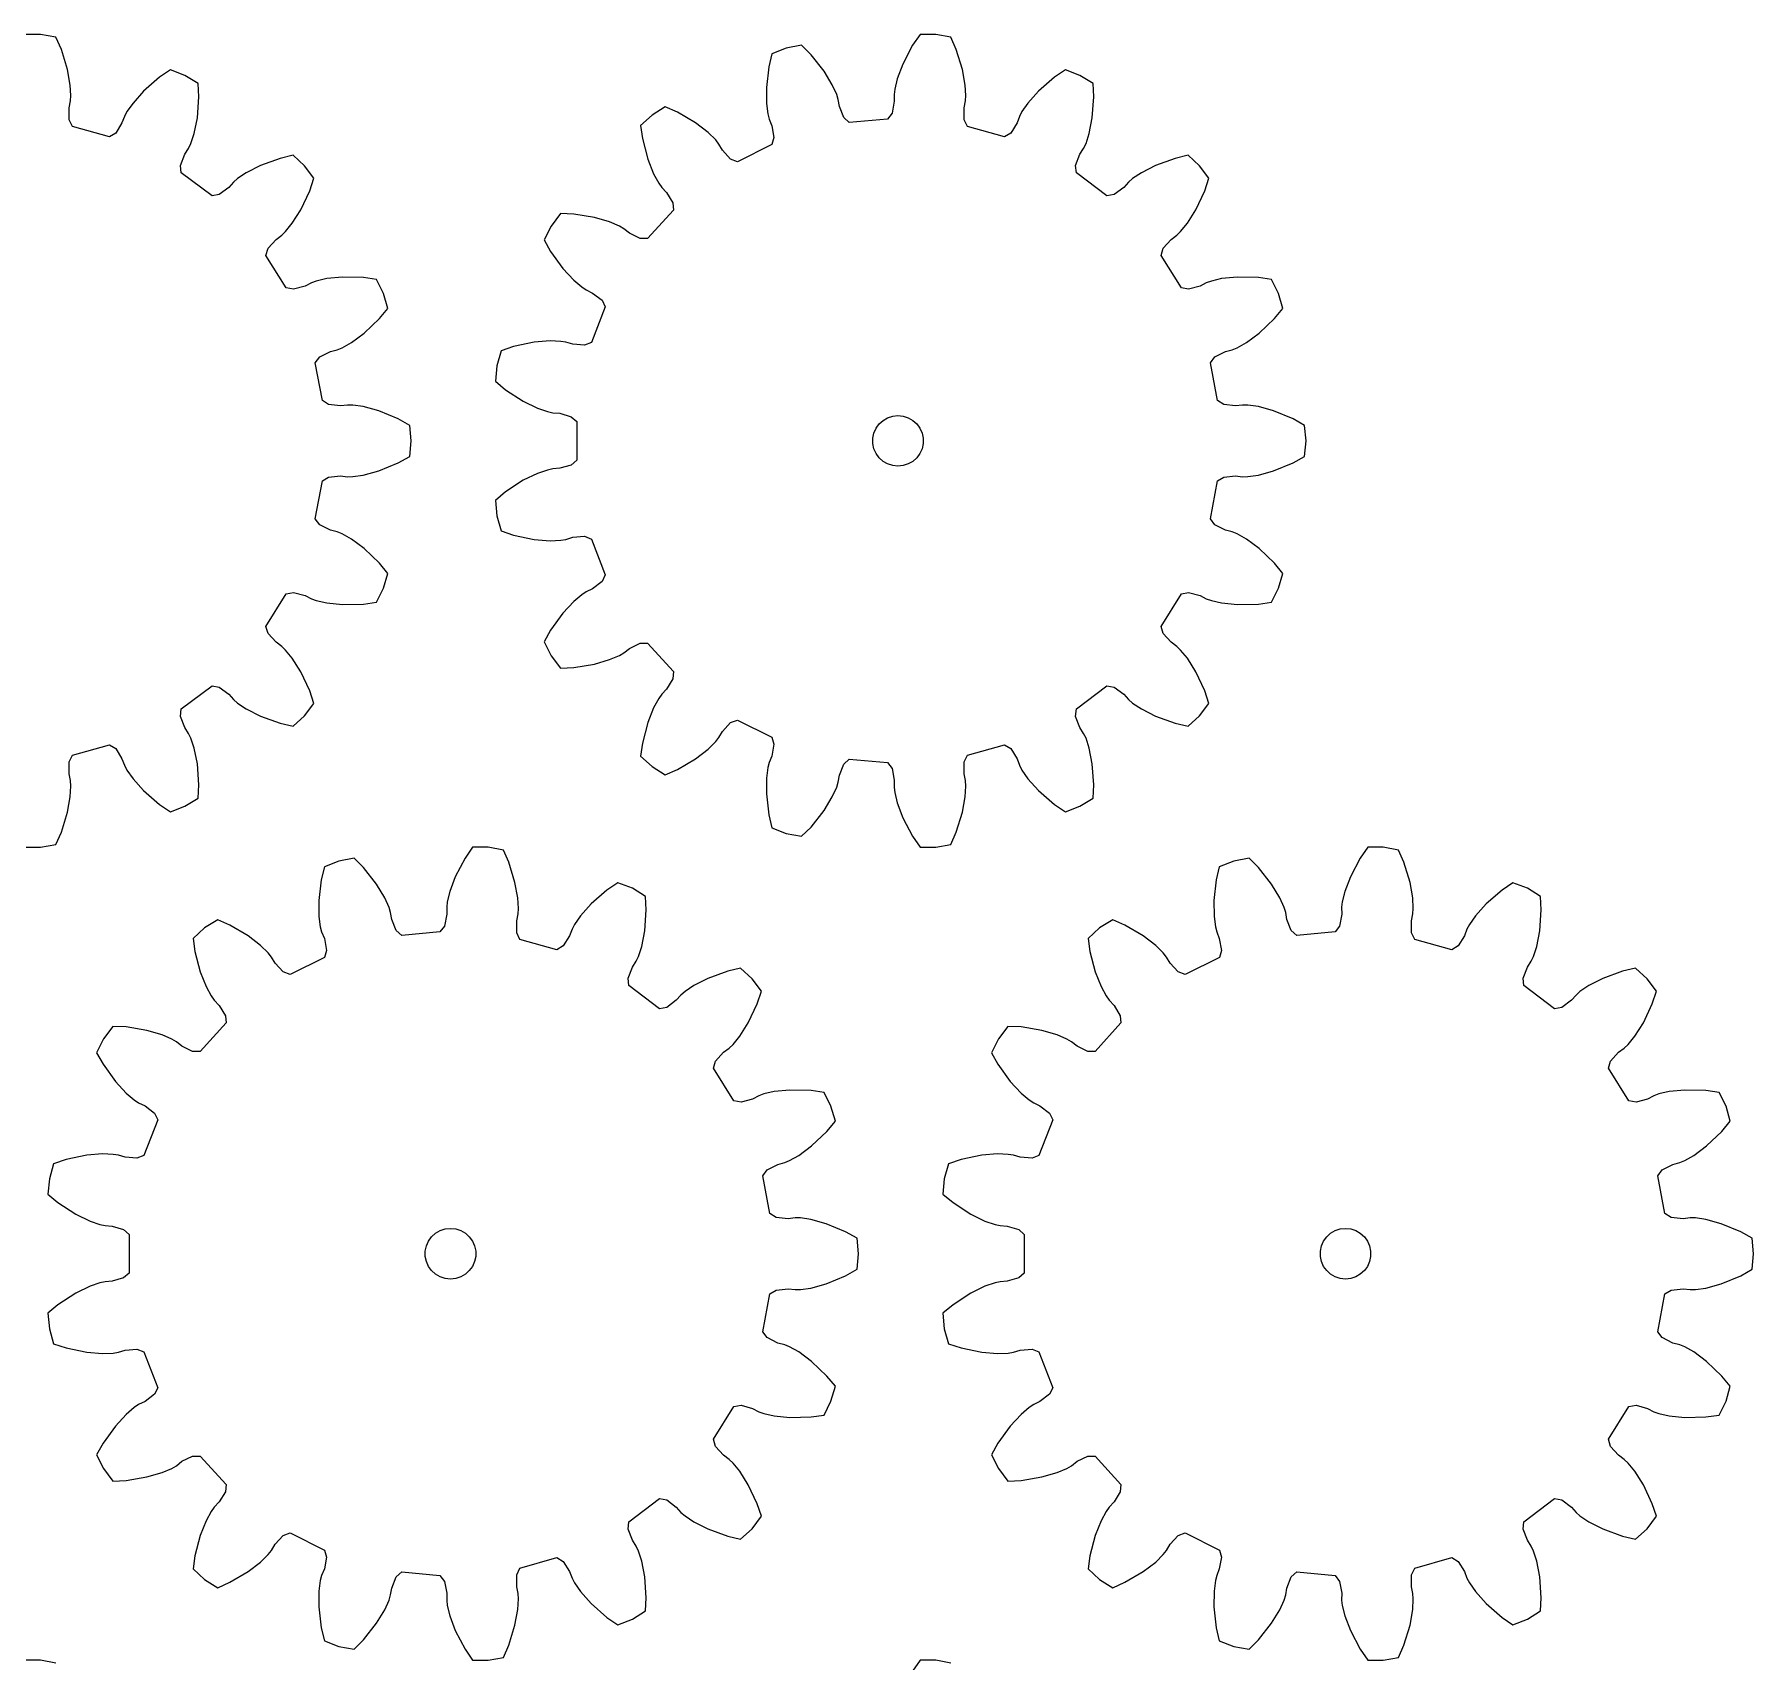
# Model space of a CAD drawing. Extents: x 0 to 207, y 0 to 193.
# Drawn here: x 105.3 to 207.2, y 96.3 to 192.7 of the extents above; entities that cross this region are included whole.
import ezdxf

# ---------------------------------------------------------------- set-up
doc = ezdxf.new("R2010")
doc.units = 0

msp = doc.modelspace()

# ---------------------------------------------------------------- linework, layer by layer
for p, q in [((105.68, 192.71), (104.76, 192.71)), ((106.58, 192.54), (105.68, 192.71)), ((157.82, 192.71), (157.37, 192.06)), ((158.74, 192.71), (157.82, 192.71)), ((159.64, 192.54), (158.74, 192.71)), ((106.91, 191.82), (106.58, 192.54)), ((107.27, 190.63), (106.91, 191.82)), ((149.88, 191.89), (149.03, 191.55)), ((150.79, 192.06), (149.88, 191.89)), ((151.35, 191.5), (150.79, 192.06)), ((157.37, 192.06), (156.79, 190.95)), ((159.96, 191.82), (159.64, 192.54)), ((160.33, 190.63), (159.96, 191.82)), ((107.44, 189.7), (107.27, 190.63)), ((113.37, 190.61), (112.72, 190.17)), ((114.23, 190.27), (113.37, 190.61)), ((148.84, 190.79), (148.7, 189.55)), ((149.03, 191.55), (148.84, 190.79)), ((152.12, 190.52), (151.35, 191.5)), ((156.79, 190.95), (156.46, 190.08)), ((160.49, 189.7), (160.33, 190.63)), ((166.43, 190.61), (165.78, 190.17)), ((167.29, 190.27), (166.43, 190.61)), ((107.47, 189.08), (107.44, 189.7)), ((112.72, 190.17), (111.78, 189.34)), ((115.01, 189.79), (114.23, 190.27)), ((115.05, 189.01), (115.01, 189.79)), ((152.61, 189.72), (152.12, 190.52)), ((152.87, 189.15), (152.61, 189.72)), ((156.46, 190.08), (156.31, 189.47)), ((160.53, 189.08), (160.49, 189.7)), ((165.78, 190.17), (164.84, 189.34)), ((168.07, 189.79), (167.29, 190.27)), ((168.11, 189.01), (168.07, 189.79)), ((107.37, 188.35), (107.45, 188.76)), ((107.45, 188.76), (107.47, 189.08)), ((111.16, 188.64), (110.8, 188.13)), ((111.78, 189.34), (111.16, 188.64)), ((114.97, 187.76), (115.05, 189.01)), ((148.7, 189.55), (148.71, 188.61)), ((148.71, 188.61), (148.79, 187.99)), ((152.96, 188.84), (152.87, 189.15)), ((153.03, 188.43), (152.96, 188.84)), ((156.28, 188.74), (156.15, 188.04)), ((156.31, 189.47), (156.27, 189.15)), ((156.27, 189.15), (156.28, 188.74)), ((160.42, 188.35), (160.5, 188.76)), ((160.5, 188.76), (160.53, 189.08)), ((164.21, 188.64), (163.85, 188.13)), ((164.84, 189.34), (164.21, 188.64)), ((168.02, 187.76), (168.11, 189.01)), ((107.37, 187.64), (107.37, 188.35)), ((107.57, 187.25), (107.37, 187.64)), ((110.65, 187.85), (110.5, 187.46)), ((110.8, 188.13), (110.65, 187.85)), ((114.78, 186.84), (114.97, 187.76)), ((141.93, 187.92), (141.25, 187.3)), ((142.71, 188.41), (141.93, 187.92)), ((143.43, 188.09), (142.71, 188.41)), ((144.5, 187.46), (143.43, 188.09)), ((148.79, 187.99), (148.87, 187.68)), ((148.87, 187.68), (149.03, 187.29)), ((153.29, 187.78), (153.03, 188.43)), ((153.61, 187.48), (153.29, 187.78)), ((155.88, 187.69), (153.61, 187.48)), ((156.15, 188.04), (155.88, 187.69)), ((160.43, 187.64), (160.42, 188.35)), ((160.62, 187.25), (160.43, 187.64)), ((163.71, 187.85), (163.56, 187.46)), ((163.85, 188.13), (163.71, 187.85)), ((167.84, 186.84), (168.02, 187.76)), ((109.76, 186.63), (107.57, 187.25)), ((110.13, 186.86), (109.76, 186.63)), ((110.5, 187.46), (110.13, 186.86)), ((114.59, 186.24), (114.78, 186.84)), ((141.25, 187.3), (141.35, 186.53)), ((141.35, 186.53), (141.67, 185.32)), ((145.25, 186.89), (144.5, 187.46)), ((145.7, 186.45), (145.25, 186.89)), ((149.03, 187.29), (149.15, 186.6)), ((149.15, 186.6), (149.03, 186.18)), ((162.81, 186.63), (160.62, 187.25)), ((163.19, 186.86), (162.81, 186.63)), ((163.56, 187.46), (163.19, 186.86)), ((167.65, 186.24), (167.84, 186.84)), ((113.98, 184.94), (114.23, 185.6)), ((114.23, 185.6), (114.45, 185.95)), ((114.45, 185.95), (114.59, 186.24)), ((120.65, 185.54), (119.88, 185.36)), ((121.33, 184.92), (120.65, 185.54)), ((145.89, 186.2), (145.7, 186.45)), ((146.11, 185.84), (145.89, 186.2)), ((146.58, 185.32), (146.11, 185.84)), ((149.03, 186.18), (146.99, 185.16)), ((167.03, 184.94), (167.29, 185.6)), ((167.29, 185.6), (167.51, 185.95)), ((167.51, 185.95), (167.65, 186.24)), ((173.7, 185.54), (172.94, 185.36)), ((174.38, 184.92), (173.7, 185.54)), ((114.02, 184.51), (113.98, 184.94)), ((115.84, 183.13), (114.02, 184.51)), ((117.87, 184.51), (117.35, 184.16)), ((118.71, 184.93), (117.87, 184.51)), ((119.88, 185.36), (118.71, 184.93)), ((121.88, 184.18), (121.33, 184.92)), ((141.67, 185.32), (142.01, 184.44)), ((146.99, 185.16), (146.58, 185.32)), ((167.08, 184.51), (167.03, 184.94)), ((168.89, 183.13), (167.08, 184.51)), ((170.93, 184.51), (170.41, 184.16)), ((171.76, 184.93), (170.93, 184.51)), ((172.94, 185.36), (171.76, 184.93)), ((174.94, 184.18), (174.38, 184.92)), ((116.83, 183.64), (116.27, 183.21)), ((117.11, 183.95), (116.83, 183.64)), ((117.35, 184.16), (117.11, 183.95)), ((121.64, 183.44), (121.88, 184.18)), ((142.01, 184.44), (142.32, 183.89)), ((142.32, 183.89), (142.5, 183.64)), ((142.5, 183.64), (142.78, 183.33)), ((169.89, 183.64), (169.32, 183.21)), ((170.17, 183.95), (169.89, 183.64)), ((170.41, 184.16), (170.17, 183.95)), ((174.69, 183.44), (174.94, 184.18)), ((116.27, 183.21), (115.84, 183.13)), ((121.1, 182.31), (121.64, 183.44)), ((142.78, 183.33), (143.16, 182.73)), ((143.16, 182.73), (143.19, 182.29)), ((169.32, 183.21), (168.89, 183.13)), ((174.16, 182.31), (174.69, 183.44)), ((120.2, 181.03), (120.6, 181.51)), ((120.6, 181.51), (121.1, 182.31)), ((136.49, 182.09), (135.94, 181.35)), ((137.28, 182.06), (136.49, 182.09)), ((138.51, 181.85), (137.28, 182.06)), ((139.41, 181.59), (138.51, 181.85)), ((139.99, 181.34), (139.41, 181.59)), ((143.19, 182.29), (141.66, 180.61)), ((173.26, 181.03), (173.66, 181.51)), ((173.66, 181.51), (174.16, 182.31)), ((119.16, 180.04), (119.64, 180.56)), ((119.64, 180.56), (119.97, 180.81)), ((119.97, 180.81), (120.2, 181.03)), ((135.94, 181.35), (135.53, 180.53)), ((135.53, 180.53), (135.9, 179.84)), ((140.26, 181.18), (139.99, 181.34)), ((140.59, 180.92), (140.26, 181.18)), ((141.22, 180.61), (140.59, 180.92)), ((141.66, 180.61), (141.22, 180.61)), ((172.22, 180.04), (172.69, 180.56)), ((172.69, 180.56), (173.03, 180.81)), ((173.03, 180.81), (173.26, 181.03)), ((119.04, 179.61), (119.16, 180.04)), ((120.24, 177.68), (119.04, 179.61)), ((135.9, 179.84), (136.64, 178.83)), ((172.1, 179.61), (172.22, 180.04)), ((173.3, 177.68), (172.1, 179.61)), ((136.64, 178.83), (137.28, 178.14)), ((120.67, 177.6), (120.24, 177.68)), ((121.36, 177.79), (120.67, 177.6)), ((121.73, 177.98), (121.36, 177.79)), ((122.02, 178.09), (121.73, 177.98)), ((122.64, 178.23), (122.02, 178.09)), ((123.57, 178.32), (122.64, 178.23)), ((124.82, 178.29), (123.57, 178.32)), ((125.6, 178.18), (124.82, 178.29)), ((126.01, 177.36), (125.6, 178.18)), ((126.26, 176.47), (126.01, 177.36)), ((137.28, 178.14), (137.76, 177.74)), ((137.76, 177.74), (138.02, 177.56)), ((138.02, 177.56), (138.4, 177.38)), ((138.4, 177.38), (138.96, 176.95)), ((173.73, 177.6), (173.3, 177.68)), ((174.41, 177.79), (173.73, 177.6)), ((174.78, 177.98), (174.41, 177.79)), ((175.08, 178.09), (174.78, 177.98)), ((175.69, 178.23), (175.08, 178.09)), ((176.63, 178.32), (175.69, 178.23)), ((177.88, 178.29), (176.63, 178.32)), ((178.65, 178.18), (177.88, 178.29)), ((179.06, 177.36), (178.65, 178.18)), ((179.31, 176.47), (179.06, 177.36)), ((125.76, 175.87), (126.26, 176.47)), ((139.15, 176.56), (138.33, 174.44)), ((138.96, 176.95), (139.15, 176.56)), ((178.82, 175.87), (179.31, 176.47)), ((124.85, 175), (125.76, 175.87)), ((177.91, 175), (178.82, 175.87)), ((123.55, 174.14), (124.1, 174.45)), ((124.1, 174.45), (124.85, 175)), ((134.94, 174.46), (133.72, 174.2)), ((135.88, 174.54), (134.94, 174.46)), ((136.51, 174.51), (135.88, 174.54)), ((136.82, 174.46), (136.51, 174.51)), ((137.22, 174.34), (136.82, 174.46)), ((137.92, 174.28), (137.22, 174.34)), ((138.33, 174.44), (137.92, 174.28)), ((176.61, 174.14), (177.16, 174.45)), ((177.16, 174.45), (177.91, 175)), ((121.96, 173.24), (122.23, 173.59)), ((122.23, 173.59), (122.86, 173.91)), ((122.86, 173.91), (123.26, 174.02)), ((123.26, 174.02), (123.55, 174.14)), ((132.98, 173.95), (132.72, 173.06)), ((133.72, 174.2), (132.98, 173.95)), ((175.02, 173.24), (175.28, 173.59)), ((175.28, 173.59), (175.92, 173.91)), ((175.92, 173.91), (176.32, 174.02)), ((176.32, 174.02), (176.61, 174.14)), ((122.38, 171), (121.96, 173.24)), ((132.72, 173.06), (132.64, 172.15)), ((175.44, 171), (175.02, 173.24)), ((132.64, 172.15), (133.24, 171.64)), ((133.24, 171.64), (134.29, 170.96)), ((122.75, 170.77), (122.38, 171)), ((123.46, 170.7), (122.75, 170.77)), ((123.87, 170.74), (123.46, 170.7)), ((124.19, 170.74), (123.87, 170.74)), ((124.81, 170.65), (124.19, 170.74)), ((125.72, 170.4), (124.81, 170.65)), ((126.87, 169.92), (125.72, 170.4)), ((134.29, 170.96), (135.13, 170.55)), ((135.13, 170.55), (135.73, 170.35)), ((135.73, 170.35), (136.04, 170.28)), ((136.04, 170.28), (136.45, 170.25)), ((136.45, 170.25), (137.13, 170.05)), ((175.81, 170.77), (175.44, 171)), ((176.51, 170.7), (175.81, 170.77)), ((176.93, 170.74), (176.51, 170.7)), ((177.25, 170.74), (176.93, 170.74)), ((177.87, 170.65), (177.25, 170.74)), ((178.77, 170.4), (177.87, 170.65)), ((179.93, 169.92), (178.77, 170.4)), ((127.56, 169.53), (126.87, 169.92)), ((127.64, 168.62), (127.56, 169.53)), ((137.13, 170.05), (137.46, 169.76)), ((137.46, 169.76), (137.46, 167.48)), ((155.08, 169.08), (155.21, 169.37)), ((155.21, 169.37), (155.39, 169.62)), ((155.39, 169.62), (155.62, 169.83)), ((155.62, 169.83), (155.89, 169.99)), ((155.89, 169.99), (156.19, 170.09)), ((156.19, 170.09), (156.5, 170.12)), ((156.5, 170.12), (156.82, 170.09)), ((156.82, 170.09), (157.11, 169.99)), ((157.11, 169.99), (157.39, 169.83)), ((157.39, 169.83), (157.62, 169.62)), ((157.62, 169.62), (157.8, 169.37)), ((157.8, 169.37), (157.93, 169.08)), ((180.61, 169.53), (179.93, 169.92)), ((180.7, 168.62), (180.61, 169.53)), ((127.56, 167.7), (127.64, 168.62)), ((155.01, 168.78), (155.08, 169.08)), ((155.01, 168.46), (155.01, 168.78)), ((155.08, 168.15), (155.01, 168.46)), ((157.93, 169.08), (158, 168.78)), ((158, 168.46), (157.93, 168.15)), ((158, 168.78), (158, 168.46)), ((180.61, 167.7), (180.7, 168.62)), ((125.72, 166.84), (126.87, 167.32)), ((126.87, 167.32), (127.56, 167.7)), ((137.13, 167.18), (136.45, 166.99)), ((137.46, 167.48), (137.13, 167.18)), ((155.21, 167.87), (155.08, 168.15)), ((155.39, 167.61), (155.21, 167.87)), ((155.62, 167.4), (155.39, 167.61)), ((155.89, 167.25), (155.62, 167.4)), ((156.19, 167.15), (155.89, 167.25)), ((156.5, 167.12), (156.19, 167.15)), ((156.82, 167.15), (156.5, 167.12)), ((157.11, 167.25), (156.82, 167.15)), ((157.39, 167.4), (157.11, 167.25)), ((157.62, 167.61), (157.39, 167.4)), ((157.8, 167.87), (157.62, 167.61)), ((157.93, 168.15), (157.8, 167.87)), ((178.77, 166.84), (179.93, 167.32)), ((179.93, 167.32), (180.61, 167.7)), ((121.96, 164), (122.38, 166.24)), ((122.38, 166.24), (122.75, 166.47)), ((122.75, 166.47), (123.46, 166.54)), ((123.46, 166.54), (123.87, 166.49)), ((123.87, 166.49), (124.19, 166.5)), ((124.19, 166.5), (124.81, 166.59)), ((124.81, 166.59), (125.72, 166.84)), ((134.29, 166.28), (133.24, 165.59)), ((135.13, 166.69), (134.29, 166.28)), ((135.73, 166.89), (135.13, 166.69)), ((136.04, 166.95), (135.73, 166.89)), ((136.45, 166.99), (136.04, 166.95)), ((175.02, 164), (175.44, 166.24)), ((175.44, 166.24), (175.81, 166.47)), ((175.81, 166.47), (176.51, 166.54)), ((176.51, 166.54), (176.93, 166.49)), ((176.93, 166.49), (177.25, 166.5)), ((177.25, 166.5), (177.87, 166.59)), ((177.87, 166.59), (178.77, 166.84)), ((133.24, 165.59), (132.64, 165.09)), ((132.64, 165.09), (132.72, 164.17)), ((132.72, 164.17), (132.98, 163.29)), ((122.23, 163.65), (121.96, 164)), ((122.86, 163.33), (122.23, 163.65)), ((123.26, 163.22), (122.86, 163.33)), ((123.55, 163.1), (123.26, 163.22)), ((124.1, 162.79), (123.55, 163.1)), ((132.98, 163.29), (133.72, 163.03)), ((175.28, 163.65), (175.02, 164)), ((175.92, 163.33), (175.28, 163.65)), ((176.32, 163.22), (175.92, 163.33)), ((176.61, 163.1), (176.32, 163.22)), ((177.16, 162.79), (176.61, 163.1)), ((124.85, 162.23), (124.1, 162.79)), ((125.76, 161.37), (124.85, 162.23)), ((133.72, 163.03), (134.94, 162.78)), ((134.94, 162.78), (135.88, 162.7)), ((135.88, 162.7), (136.51, 162.73)), ((136.51, 162.73), (136.82, 162.78)), ((136.82, 162.78), (137.22, 162.9)), ((137.22, 162.9), (137.92, 162.96)), ((137.92, 162.96), (138.33, 162.8)), ((138.33, 162.8), (139.15, 160.68)), ((177.91, 162.23), (177.16, 162.79)), ((178.82, 161.37), (177.91, 162.23)), ((126.26, 160.76), (125.76, 161.37)), ((179.31, 160.76), (178.82, 161.37)), ((126.01, 159.88), (126.26, 160.76)), ((138.96, 160.28), (138.4, 159.85)), ((139.15, 160.68), (138.96, 160.28)), ((179.06, 159.88), (179.31, 160.76)), ((119.04, 157.62), (120.24, 159.56)), ((120.24, 159.56), (120.67, 159.64)), ((120.67, 159.64), (121.36, 159.45)), ((121.36, 159.45), (121.73, 159.26)), ((121.73, 159.26), (122.02, 159.15)), ((122.02, 159.15), (122.64, 159.01)), ((122.64, 159.01), (123.57, 158.92)), ((124.82, 158.94), (125.6, 159.06)), ((125.6, 159.06), (126.01, 159.88)), ((137.28, 159.1), (136.64, 158.41)), ((137.76, 159.5), (137.28, 159.1)), ((138.02, 159.67), (137.76, 159.5)), ((138.4, 159.85), (138.02, 159.67)), ((172.1, 157.62), (173.3, 159.56)), ((173.3, 159.56), (173.73, 159.64)), ((173.73, 159.64), (174.41, 159.45)), ((174.41, 159.45), (174.78, 159.26)), ((174.78, 159.26), (175.08, 159.15)), ((175.08, 159.15), (175.69, 159.01)), ((175.69, 159.01), (176.63, 158.92)), ((177.88, 158.94), (178.65, 159.06)), ((178.65, 159.06), (179.06, 159.88)), ((123.57, 158.92), (124.82, 158.94)), ((136.64, 158.41), (135.9, 157.39)), ((176.63, 158.92), (177.88, 158.94)), ((119.16, 157.2), (119.04, 157.62)), ((119.64, 156.68), (119.16, 157.2)), ((135.9, 157.39), (135.53, 156.71)), ((172.22, 157.2), (172.1, 157.62)), ((172.69, 156.68), (172.22, 157.2)), ((119.97, 156.43), (119.64, 156.68)), ((120.2, 156.21), (119.97, 156.43)), ((120.6, 155.73), (120.2, 156.21)), ((135.53, 156.71), (135.94, 155.88)), ((139.99, 155.9), (140.26, 156.06)), ((140.26, 156.06), (140.59, 156.31)), ((140.59, 156.31), (141.22, 156.63)), ((141.22, 156.63), (141.66, 156.63)), ((141.66, 156.63), (143.19, 154.94)), ((173.03, 156.43), (172.69, 156.68)), ((173.26, 156.21), (173.03, 156.43)), ((173.66, 155.73), (173.26, 156.21)), ((121.1, 154.93), (120.6, 155.73)), ((121.64, 153.8), (121.1, 154.93)), ((135.94, 155.88), (136.49, 155.15)), ((136.49, 155.15), (137.28, 155.18)), ((137.28, 155.18), (138.51, 155.38)), ((138.51, 155.38), (139.41, 155.65)), ((139.41, 155.65), (139.99, 155.9)), ((143.19, 154.94), (143.16, 154.51)), ((174.16, 154.93), (173.66, 155.73)), ((174.69, 153.8), (174.16, 154.93)), ((114.02, 152.73), (115.84, 154.1)), ((115.84, 154.1), (116.27, 154.02)), ((116.27, 154.02), (116.83, 153.6)), ((142.78, 153.9), (142.5, 153.6)), ((143.16, 154.51), (142.78, 153.9)), ((167.08, 152.73), (168.89, 154.1)), ((168.89, 154.1), (169.32, 154.02)), ((169.32, 154.02), (169.89, 153.6)), ((116.83, 153.6), (117.11, 153.29)), ((117.11, 153.29), (117.35, 153.08)), ((117.35, 153.08), (117.87, 152.73)), ((121.33, 152.32), (121.88, 153.05)), ((121.88, 153.05), (121.64, 153.8)), ((142.32, 153.34), (142.01, 152.79)), ((142.5, 153.6), (142.32, 153.34)), ((169.89, 153.6), (170.17, 153.29)), ((170.17, 153.29), (170.41, 153.08)), ((170.41, 153.08), (170.93, 152.73)), ((174.38, 152.32), (174.94, 153.05)), ((174.94, 153.05), (174.69, 153.8)), ((113.98, 152.29), (114.02, 152.73)), ((114.23, 151.63), (113.98, 152.29)), ((117.87, 152.73), (118.71, 152.3)), ((118.71, 152.3), (119.88, 151.88)), ((119.88, 151.88), (120.65, 151.7)), ((120.65, 151.7), (121.33, 152.32)), ((141.67, 151.92), (141.35, 150.71)), ((142.01, 152.79), (141.67, 151.92)), ((146.11, 151.4), (146.58, 151.92)), ((146.58, 151.92), (146.99, 152.07)), ((146.99, 152.07), (149.03, 151.06)), ((167.03, 152.29), (167.08, 152.73)), ((167.29, 151.63), (167.03, 152.29)), ((170.93, 152.73), (171.76, 152.3)), ((171.76, 152.3), (172.94, 151.88)), ((172.94, 151.88), (173.7, 151.7)), ((173.7, 151.7), (174.38, 152.32)), ((114.45, 151.28), (114.23, 151.63)), ((114.59, 151), (114.45, 151.28)), ((114.78, 150.4), (114.59, 151)), ((145.7, 150.79), (145.89, 151.04)), ((145.89, 151.04), (146.11, 151.4)), ((149.03, 151.06), (149.15, 150.64)), ((167.51, 151.28), (167.29, 151.63)), ((167.65, 151), (167.51, 151.28)), ((167.84, 150.4), (167.65, 151)), ((107.37, 149.59), (107.57, 149.99)), ((107.57, 149.99), (109.76, 150.61)), ((109.76, 150.61), (110.13, 150.38)), ((110.13, 150.38), (110.5, 149.78)), ((114.97, 149.48), (114.78, 150.4)), ((141.35, 150.71), (141.25, 149.93)), ((141.25, 149.93), (141.93, 149.31)), ((144.5, 149.78), (145.25, 150.35)), ((145.25, 150.35), (145.7, 150.79)), ((149.03, 149.94), (148.87, 149.55)), ((149.15, 150.64), (149.03, 149.94)), ((160.43, 149.59), (160.62, 149.99)), ((160.62, 149.99), (162.81, 150.61)), ((162.81, 150.61), (163.19, 150.38)), ((163.19, 150.38), (163.56, 149.78)), ((168.02, 149.48), (167.84, 150.4)), ((107.37, 148.89), (107.37, 149.59)), ((107.45, 148.48), (107.37, 148.89)), ((110.5, 149.78), (110.65, 149.39)), ((110.65, 149.39), (110.8, 149.11)), ((110.8, 149.11), (111.16, 148.59)), ((115.05, 148.23), (114.97, 149.48)), ((141.93, 149.31), (142.71, 148.83)), ((142.71, 148.83), (143.43, 149.14)), ((143.43, 149.14), (144.5, 149.78)), ((148.79, 149.25), (148.71, 148.63)), ((148.87, 149.55), (148.79, 149.25)), ((152.96, 148.39), (153.03, 148.8)), ((153.03, 148.8), (153.29, 149.46)), ((153.29, 149.46), (153.61, 149.76)), ((153.61, 149.76), (155.88, 149.55)), ((155.88, 149.55), (156.15, 149.2)), ((156.15, 149.2), (156.28, 148.5)), ((160.42, 148.89), (160.43, 149.59)), ((160.5, 148.48), (160.42, 148.89)), ((163.56, 149.78), (163.71, 149.39)), ((163.71, 149.39), (163.85, 149.11)), ((163.85, 149.11), (164.21, 148.59)), ((168.11, 148.23), (168.02, 149.48)), ((107.44, 147.53), (107.47, 148.16)), ((107.47, 148.16), (107.45, 148.48)), ((111.16, 148.59), (111.78, 147.89)), ((111.78, 147.89), (112.72, 147.07)), ((115.01, 147.45), (115.05, 148.23)), ((148.71, 148.63), (148.7, 147.69)), ((152.61, 147.52), (152.87, 148.09)), ((152.87, 148.09), (152.96, 148.39)), ((156.28, 148.5), (156.27, 148.08)), ((156.27, 148.08), (156.31, 147.77)), ((160.49, 147.53), (160.53, 148.16)), ((160.53, 148.16), (160.5, 148.48)), ((164.21, 148.59), (164.84, 147.89)), ((164.84, 147.89), (165.78, 147.07)), ((168.07, 147.45), (168.11, 148.23)), ((107.27, 146.61), (107.44, 147.53)), ((112.72, 147.07), (113.37, 146.63)), ((113.37, 146.63), (114.23, 146.96)), ((114.23, 146.96), (115.01, 147.45)), ((148.7, 147.69), (148.84, 146.45)), ((152.12, 146.71), (152.61, 147.52)), ((156.31, 147.77), (156.46, 147.16)), ((156.46, 147.16), (156.79, 146.28)), ((160.33, 146.61), (160.49, 147.53)), ((165.78, 147.07), (166.43, 146.63)), ((166.43, 146.63), (167.29, 146.96)), ((167.29, 146.96), (168.07, 147.45)), ((106.91, 145.42), (107.27, 146.61)), ((148.84, 146.45), (149.03, 145.68)), ((151.35, 145.73), (152.12, 146.71)), ((156.79, 146.28), (157.37, 145.18)), ((159.96, 145.42), (160.33, 146.61)), ((106.58, 144.7), (106.91, 145.42)), ((149.03, 145.68), (149.88, 145.35)), ((149.88, 145.35), (150.79, 145.18)), ((150.79, 145.18), (151.35, 145.73)), ((157.37, 145.18), (157.82, 144.53)), ((159.64, 144.7), (159.96, 145.42)), ((104.76, 144.53), (105.68, 144.53)), ((105.68, 144.53), (106.58, 144.7)), ((123.36, 143.71), (122.5, 143.38)), ((124.26, 143.88), (123.36, 143.71)), ((124.82, 143.33), (124.26, 143.88)), ((130.84, 143.88), (130.26, 142.78)), ((131.29, 144.53), (130.84, 143.88)), ((132.21, 144.53), (131.29, 144.53)), ((133.11, 144.36), (132.21, 144.53)), ((133.43, 143.64), (133.11, 144.36)), ((157.82, 144.53), (158.74, 144.53)), ((158.74, 144.53), (159.64, 144.7)), ((176.41, 143.71), (175.55, 143.38)), ((177.32, 143.88), (176.41, 143.71)), ((177.87, 143.33), (177.32, 143.88)), ((183.9, 143.88), (183.32, 142.78)), ((184.35, 144.53), (183.9, 143.88)), ((185.26, 144.53), (184.35, 144.53)), ((186.17, 144.36), (185.26, 144.53)), ((186.49, 143.64), (186.17, 144.36)), ((122.5, 143.38), (122.31, 142.61)), ((125.59, 142.35), (124.82, 143.33)), ((130.26, 142.78), (129.93, 141.9)), ((133.8, 142.45), (133.43, 143.64)), ((175.55, 143.38), (175.37, 142.61)), ((178.65, 142.35), (177.87, 143.33)), ((183.32, 142.78), (182.99, 141.9)), ((186.86, 142.45), (186.49, 143.64)), ((122.31, 142.61), (122.17, 141.37)), ((126.08, 141.54), (125.59, 142.35)), ((129.93, 141.9), (129.78, 141.29)), ((133.97, 141.53), (133.8, 142.45)), ((139.25, 141.99), (138.31, 141.17)), ((139.9, 142.43), (139.25, 141.99)), ((140.76, 142.1), (139.9, 142.43)), ((141.54, 141.61), (140.76, 142.1)), ((175.37, 142.61), (175.23, 141.37)), ((179.14, 141.54), (178.65, 142.35)), ((182.99, 141.9), (182.84, 141.29)), ((187.02, 141.53), (186.86, 142.45)), ((192.31, 141.99), (191.37, 141.17)), ((192.96, 142.43), (192.31, 141.99)), ((193.82, 142.1), (192.96, 142.43)), ((194.6, 141.61), (193.82, 142.1)), ((122.17, 141.37), (122.18, 140.43)), ((126.34, 140.97), (126.08, 141.54)), ((126.43, 140.67), (126.34, 140.97)), ((126.5, 140.26), (126.43, 140.67)), ((129.78, 141.29), (129.75, 140.98)), ((129.75, 140.98), (129.75, 140.56)), ((134, 140.9), (133.97, 141.53)), ((133.98, 140.58), (134, 140.9)), ((138.31, 141.17), (137.68, 140.47)), ((141.49, 139.58), (141.58, 140.83)), ((141.58, 140.83), (141.54, 141.61)), ((175.23, 141.37), (175.24, 140.43)), ((179.39, 140.97), (179.14, 141.54)), ((179.49, 140.67), (179.39, 140.97)), ((179.56, 140.26), (179.49, 140.67)), ((182.84, 141.29), (182.8, 140.98)), ((182.8, 140.98), (182.81, 140.56)), ((187.05, 140.9), (187.02, 141.53)), ((187.03, 140.58), (187.05, 140.9)), ((191.37, 141.17), (190.74, 140.47)), ((194.55, 139.58), (194.64, 140.83)), ((194.64, 140.83), (194.6, 141.61)), ((115.4, 139.75), (114.72, 139.13)), ((116.18, 140.23), (115.4, 139.75)), ((116.9, 139.92), (116.18, 140.23)), ((117.98, 139.28), (116.9, 139.92)), ((122.18, 140.43), (122.26, 139.81)), ((122.26, 139.81), (122.34, 139.51)), ((126.76, 139.6), (126.5, 140.26)), ((129.62, 139.86), (129.35, 139.51)), ((129.75, 140.56), (129.62, 139.86)), ((133.9, 140.17), (133.98, 140.58)), ((133.9, 139.47), (133.9, 140.17)), ((137.18, 139.67), (137.03, 139.28)), ((137.33, 139.95), (137.18, 139.67)), ((137.68, 140.47), (137.33, 139.95)), ((168.45, 139.75), (167.77, 139.13)), ((169.24, 140.23), (168.45, 139.75)), ((169.96, 139.92), (169.24, 140.23)), ((171.03, 139.28), (169.96, 139.92)), ((175.24, 140.43), (175.32, 139.81)), ((175.32, 139.81), (175.4, 139.51)), ((179.82, 139.6), (179.56, 140.26)), ((182.67, 139.86), (182.41, 139.51)), ((182.81, 140.56), (182.67, 139.86)), ((186.95, 140.17), (187.03, 140.58)), ((186.95, 139.47), (186.95, 140.17)), ((190.23, 139.67), (190.09, 139.28)), ((190.38, 139.95), (190.23, 139.67)), ((190.74, 140.47), (190.38, 139.95)), ((114.72, 139.13), (114.82, 138.35)), ((118.72, 138.71), (117.98, 139.28)), ((119.17, 138.27), (118.72, 138.71)), ((122.34, 139.51), (122.5, 139.12)), ((122.5, 139.12), (122.63, 138.42)), ((127.09, 139.3), (126.76, 139.6)), ((129.35, 139.51), (127.09, 139.3)), ((134.09, 139.07), (133.9, 139.47)), ((136.28, 138.45), (134.09, 139.07)), ((136.66, 138.68), (136.28, 138.45)), ((137.03, 139.28), (136.66, 138.68)), ((141.12, 138.06), (141.31, 138.66)), ((141.31, 138.66), (141.49, 139.58)), ((167.77, 139.13), (167.88, 138.35)), ((171.78, 138.71), (171.03, 139.28)), ((172.22, 138.27), (171.78, 138.71)), ((175.4, 139.51), (175.55, 139.12)), ((175.55, 139.12), (175.68, 138.42)), ((180.14, 139.3), (179.82, 139.6)), ((182.41, 139.51), (180.14, 139.3)), ((187.15, 139.07), (186.95, 139.47)), ((189.34, 138.45), (187.15, 139.07)), ((189.71, 138.68), (189.34, 138.45)), ((190.09, 139.28), (189.71, 138.68)), ((194.17, 138.06), (194.37, 138.66)), ((194.37, 138.66), (194.55, 139.58)), ((114.82, 138.35), (115.14, 137.14)), ((119.36, 138.02), (119.17, 138.27)), ((119.58, 137.66), (119.36, 138.02)), ((120.06, 137.14), (119.58, 137.66)), ((122.51, 138), (120.47, 136.99)), ((122.63, 138.42), (122.51, 138)), ((140.76, 137.43), (140.98, 137.78)), ((140.98, 137.78), (141.12, 138.06)), ((167.88, 138.35), (168.19, 137.14)), ((172.42, 138.02), (172.22, 138.27)), ((172.64, 137.66), (172.42, 138.02)), ((173.11, 137.14), (172.64, 137.66)), ((175.56, 138), (173.52, 136.99)), ((175.68, 138.42), (175.56, 138)), ((193.82, 137.43), (194.04, 137.78)), ((194.04, 137.78), (194.17, 138.06)), ((115.14, 137.14), (115.49, 136.27)), ((120.47, 136.99), (120.06, 137.14)), ((140.51, 136.77), (140.76, 137.43)), ((140.55, 136.33), (140.51, 136.77)), ((145.23, 136.76), (144.4, 136.33)), ((146.41, 137.18), (145.23, 136.76)), ((147.17, 137.36), (146.41, 137.18)), ((147.85, 136.74), (147.17, 137.36)), ((148.41, 136.01), (147.85, 136.74)), ((168.19, 137.14), (168.54, 136.27)), ((173.52, 136.99), (173.11, 137.14)), ((193.56, 136.77), (193.82, 137.43)), ((193.6, 136.33), (193.56, 136.77)), ((198.29, 136.76), (197.45, 136.33)), ((199.46, 137.18), (198.29, 136.76)), ((200.23, 137.36), (199.46, 137.18)), ((200.91, 136.74), (200.23, 137.36)), ((201.46, 136.01), (200.91, 136.74)), ((115.49, 136.27), (115.79, 135.72)), ((115.79, 135.72), (115.97, 135.46)), ((142.36, 134.96), (140.55, 136.33)), ((143.64, 135.77), (143.36, 135.46)), ((143.88, 135.98), (143.64, 135.77)), ((144.4, 136.33), (143.88, 135.98)), ((148.16, 135.26), (148.41, 136.01)), ((168.54, 136.27), (168.84, 135.72)), ((168.84, 135.72), (169.03, 135.46)), ((195.42, 134.96), (193.6, 136.33)), ((196.7, 135.77), (196.42, 135.46)), ((196.93, 135.98), (196.7, 135.77)), ((197.45, 136.33), (196.93, 135.98)), ((201.22, 135.26), (201.46, 136.01)), ((115.97, 135.46), (116.26, 135.16)), ((116.26, 135.16), (116.63, 134.55)), ((116.63, 134.55), (116.67, 134.12)), ((142.8, 135.04), (142.36, 134.96)), ((143.36, 135.46), (142.8, 135.04)), ((147.63, 134.13), (148.16, 135.26)), ((169.03, 135.46), (169.31, 135.16)), ((169.31, 135.16), (169.68, 134.55)), ((169.68, 134.55), (169.72, 134.12)), ((195.85, 135.04), (195.42, 134.96)), ((196.42, 135.46), (195.85, 135.04)), ((200.69, 134.13), (201.22, 135.26)), ((109.96, 133.91), (109.41, 133.18)), ((110.75, 133.88), (109.96, 133.91)), ((111.98, 133.68), (110.75, 133.88)), ((112.88, 133.41), (111.98, 133.68)), ((116.67, 134.12), (115.13, 132.43)), ((147.13, 133.34), (147.63, 134.13)), ((163.02, 133.91), (162.46, 133.18)), ((163.8, 133.88), (163.02, 133.91)), ((165.04, 133.68), (163.8, 133.88)), ((165.94, 133.41), (165.04, 133.68)), ((169.72, 134.12), (168.19, 132.43)), ((200.18, 133.34), (200.69, 134.13)), ((109.41, 133.18), (109, 132.35)), ((113.46, 133.16), (112.88, 133.41)), ((113.73, 133), (113.46, 133.16)), ((114.06, 132.75), (113.73, 133)), ((114.69, 132.43), (114.06, 132.75)), ((146.17, 132.38), (146.5, 132.63)), ((146.5, 132.63), (146.73, 132.85)), ((146.73, 132.85), (147.13, 133.34)), ((162.46, 133.18), (162.05, 132.35)), ((166.51, 133.16), (165.94, 133.41)), ((166.79, 133), (166.51, 133.16)), ((167.12, 132.75), (166.79, 133)), ((167.75, 132.43), (167.12, 132.75)), ((199.22, 132.38), (199.56, 132.63)), ((199.56, 132.63), (199.79, 132.85)), ((199.79, 132.85), (200.18, 133.34)), ((109, 132.35), (109.38, 131.67)), ((109.38, 131.67), (110.11, 130.65)), ((115.13, 132.43), (114.69, 132.43)), ((145.57, 131.44), (145.69, 131.86)), ((145.69, 131.86), (146.17, 132.38)), ((162.05, 132.35), (162.43, 131.67)), ((162.43, 131.67), (163.16, 130.65)), ((168.19, 132.43), (167.75, 132.43)), ((198.63, 131.44), (198.75, 131.86)), ((198.75, 131.86), (199.22, 132.38)), ((110.11, 130.65), (110.75, 129.96)), ((146.77, 129.5), (145.57, 131.44)), ((163.16, 130.65), (163.8, 129.96)), ((199.83, 129.5), (198.63, 131.44)), ((110.75, 129.96), (111.23, 129.56)), ((111.23, 129.56), (111.49, 129.39)), ((147.2, 129.42), (146.77, 129.5)), ((147.88, 129.61), (147.2, 129.42)), ((148.25, 129.8), (147.88, 129.61)), ((148.55, 129.91), (148.25, 129.8)), ((149.16, 130.05), (148.55, 129.91)), ((150.1, 130.14), (149.16, 130.05)), ((151.35, 130.12), (150.1, 130.14)), ((152.12, 130), (151.35, 130.12)), ((152.53, 129.18), (152.12, 130)), ((163.8, 129.96), (164.28, 129.56)), ((164.28, 129.56), (164.55, 129.39)), ((200.26, 129.42), (199.83, 129.5)), ((200.94, 129.61), (200.26, 129.42)), ((201.31, 129.8), (200.94, 129.61)), ((201.61, 129.91), (201.31, 129.8)), ((202.22, 130.05), (201.61, 129.91)), ((203.15, 130.14), (202.22, 130.05)), ((204.4, 130.12), (203.15, 130.14)), ((205.18, 130), (204.4, 130.12)), ((205.59, 129.18), (205.18, 130)), ((111.49, 129.39), (111.87, 129.21)), ((111.87, 129.21), (112.43, 128.78)), ((112.43, 128.78), (112.63, 128.38)), ((152.79, 128.3), (152.53, 129.18)), ((164.55, 129.39), (164.92, 129.21)), ((164.92, 129.21), (165.49, 128.78)), ((165.49, 128.78), (165.68, 128.38)), ((205.84, 128.3), (205.59, 129.18)), ((112.63, 128.38), (111.8, 126.26)), ((151.38, 126.83), (152.29, 127.69)), ((152.29, 127.69), (152.79, 128.3)), ((165.68, 128.38), (164.86, 126.26)), ((204.44, 126.83), (205.34, 127.69)), ((205.34, 127.69), (205.84, 128.3)), ((150.63, 126.27), (151.38, 126.83)), ((203.68, 126.27), (204.44, 126.83)), ((106.45, 125.77), (106.2, 124.89)), ((107.19, 126.03), (106.45, 125.77)), ((108.42, 126.28), (107.19, 126.03)), ((109.35, 126.36), (108.42, 126.28)), ((109.98, 126.33), (109.35, 126.36)), ((110.29, 126.28), (109.98, 126.33)), ((110.69, 126.17), (110.29, 126.28)), ((111.39, 126.1), (110.69, 126.17)), ((111.8, 126.26), (111.39, 126.1)), ((148.49, 125.06), (148.75, 125.41)), ((148.75, 125.41), (149.39, 125.73)), ((149.39, 125.73), (149.79, 125.84)), ((149.79, 125.84), (150.08, 125.96)), ((150.08, 125.96), (150.63, 126.27)), ((159.5, 125.77), (159.25, 124.89)), ((160.25, 126.03), (159.5, 125.77)), ((161.47, 126.28), (160.25, 126.03)), ((162.41, 126.36), (161.47, 126.28)), ((163.03, 126.33), (162.41, 126.36)), ((163.35, 126.28), (163.03, 126.33)), ((163.75, 126.17), (163.35, 126.28)), ((164.45, 126.1), (163.75, 126.17)), ((164.86, 126.26), (164.45, 126.1)), ((201.55, 125.06), (201.81, 125.41)), ((201.81, 125.41), (202.44, 125.73)), ((202.44, 125.73), (202.85, 125.84)), ((202.85, 125.84), (203.14, 125.96)), ((203.14, 125.96), (203.68, 126.27)), ((106.2, 124.89), (106.11, 123.97)), ((148.91, 122.82), (148.49, 125.06)), ((159.25, 124.89), (159.17, 123.97)), ((201.97, 122.82), (201.55, 125.06)), ((106.11, 123.97), (106.71, 123.47)), ((106.71, 123.47), (107.76, 122.79)), ((159.17, 123.97), (159.77, 123.47)), ((159.77, 123.47), (160.82, 122.79)), ((107.76, 122.79), (108.61, 122.37)), ((108.61, 122.37), (109.2, 122.17)), ((149.28, 122.59), (148.91, 122.82)), ((149.99, 122.52), (149.28, 122.59)), ((150.4, 122.57), (149.99, 122.52)), ((150.72, 122.56), (150.4, 122.57)), ((151.34, 122.47), (150.72, 122.56)), ((152.24, 122.22), (151.34, 122.47)), ((160.82, 122.79), (161.66, 122.37)), ((161.66, 122.37), (162.26, 122.17)), ((202.34, 122.59), (201.97, 122.82)), ((203.04, 122.52), (202.34, 122.59)), ((203.46, 122.57), (203.04, 122.52)), ((203.77, 122.56), (203.46, 122.57)), ((204.39, 122.47), (203.77, 122.56)), ((205.3, 122.22), (204.39, 122.47)), ((109.2, 122.17), (109.51, 122.11)), ((109.51, 122.11), (109.92, 122.07)), ((109.92, 122.07), (110.6, 121.88)), ((110.6, 121.88), (110.93, 121.58)), ((110.93, 121.58), (110.93, 119.3)), ((128.68, 121.19), (128.86, 121.45)), ((128.86, 121.45), (129.09, 121.66)), ((129.09, 121.66), (129.37, 121.81)), ((129.37, 121.81), (129.66, 121.91)), ((129.66, 121.91), (129.98, 121.94)), ((129.98, 121.94), (130.29, 121.91)), ((130.29, 121.91), (130.59, 121.81)), ((130.59, 121.81), (130.86, 121.66)), ((130.86, 121.66), (131.09, 121.45)), ((131.09, 121.45), (131.28, 121.19)), ((153.4, 121.74), (152.24, 122.22)), ((154.08, 121.36), (153.4, 121.74)), ((154.17, 120.44), (154.08, 121.36)), ((162.26, 122.17), (162.57, 122.11)), ((162.57, 122.11), (162.98, 122.07)), ((162.98, 122.07), (163.66, 121.88)), ((163.66, 121.88), (163.98, 121.58)), ((163.98, 121.58), (163.98, 119.3)), ((181.73, 121.19), (181.92, 121.45)), ((181.92, 121.45), (182.15, 121.66)), ((182.15, 121.66), (182.42, 121.81)), ((182.42, 121.81), (182.72, 121.91)), ((182.72, 121.91), (183.03, 121.94)), ((183.03, 121.94), (183.34, 121.91)), ((183.34, 121.91), (183.64, 121.81)), ((183.64, 121.81), (183.91, 121.66)), ((183.91, 121.66), (184.15, 121.45)), ((184.15, 121.45), (184.33, 121.19)), ((206.46, 121.74), (205.3, 122.22)), ((207.14, 121.36), (206.46, 121.74)), ((207.22, 120.44), (207.14, 121.36)), ((128.48, 120.6), (128.55, 120.91)), ((128.48, 120.28), (128.48, 120.6)), ((128.55, 119.98), (128.48, 120.28)), ((128.55, 120.91), (128.68, 121.19)), ((131.28, 121.19), (131.4, 120.91)), ((131.4, 120.91), (131.47, 120.6)), ((131.47, 120.28), (131.4, 119.98)), ((131.47, 120.6), (131.47, 120.28)), ((154.08, 119.53), (154.17, 120.44)), ((181.54, 120.6), (181.61, 120.91)), ((181.54, 120.28), (181.54, 120.6)), ((181.61, 119.98), (181.54, 120.28)), ((181.61, 120.91), (181.73, 121.19)), ((184.33, 121.19), (184.46, 120.91)), ((184.46, 120.91), (184.52, 120.6)), ((184.52, 120.28), (184.46, 119.98)), ((184.52, 120.6), (184.52, 120.28)), ((207.14, 119.53), (207.22, 120.44)), ((110.93, 119.3), (110.6, 119.01)), ((128.68, 119.69), (128.55, 119.98)), ((128.86, 119.44), (128.68, 119.69)), ((129.09, 119.23), (128.86, 119.44)), ((131.09, 119.44), (130.86, 119.23)), ((131.28, 119.69), (131.09, 119.44)), ((131.4, 119.98), (131.28, 119.69)), ((153.4, 119.14), (154.08, 119.53)), ((163.98, 119.3), (163.66, 119.01)), ((181.73, 119.69), (181.61, 119.98)), ((181.92, 119.44), (181.73, 119.69)), ((182.15, 119.23), (181.92, 119.44)), ((184.15, 119.44), (183.91, 119.23)), ((184.33, 119.69), (184.15, 119.44)), ((184.46, 119.98), (184.33, 119.69)), ((206.46, 119.14), (207.14, 119.53)), ((108.61, 118.51), (107.76, 118.1)), ((109.2, 118.71), (108.61, 118.51)), ((109.51, 118.78), (109.2, 118.71)), ((109.92, 118.81), (109.51, 118.78)), ((110.6, 119.01), (109.92, 118.81)), ((129.37, 119.07), (129.09, 119.23)), ((129.66, 118.97), (129.37, 119.07)), ((129.98, 118.94), (129.66, 118.97)), ((130.29, 118.97), (129.98, 118.94)), ((130.59, 119.07), (130.29, 118.97)), ((130.86, 119.23), (130.59, 119.07)), ((148.91, 118.06), (149.28, 118.29)), ((149.28, 118.29), (149.99, 118.36)), ((149.99, 118.36), (150.4, 118.32)), ((150.4, 118.32), (150.72, 118.32)), ((150.72, 118.32), (151.34, 118.41)), ((151.34, 118.41), (152.24, 118.66)), ((152.24, 118.66), (153.4, 119.14)), ((161.66, 118.51), (160.82, 118.1)), ((162.26, 118.71), (161.66, 118.51)), ((162.57, 118.78), (162.26, 118.71)), ((162.98, 118.81), (162.57, 118.78)), ((163.66, 119.01), (162.98, 118.81)), ((182.42, 119.07), (182.15, 119.23)), ((182.72, 118.97), (182.42, 119.07)), ((183.03, 118.94), (182.72, 118.97)), ((183.34, 118.97), (183.03, 118.94)), ((183.64, 119.07), (183.34, 118.97)), ((183.91, 119.23), (183.64, 119.07)), ((201.97, 118.06), (202.34, 118.29)), ((202.34, 118.29), (203.04, 118.36)), ((203.04, 118.36), (203.46, 118.32)), ((203.46, 118.32), (203.77, 118.32)), ((203.77, 118.32), (204.39, 118.41)), ((204.39, 118.41), (205.3, 118.66)), ((205.3, 118.66), (206.46, 119.14)), ((106.71, 117.42), (106.11, 116.91)), ((107.76, 118.1), (106.71, 117.42)), ((148.49, 115.82), (148.91, 118.06)), ((159.77, 117.42), (159.17, 116.91)), ((160.82, 118.1), (159.77, 117.42)), ((201.55, 115.82), (201.97, 118.06)), ((106.11, 116.91), (106.2, 116)), ((159.17, 116.91), (159.25, 116)), ((106.2, 116), (106.45, 115.11)), ((148.75, 115.47), (148.49, 115.82)), ((149.39, 115.15), (148.75, 115.47)), ((159.25, 116), (159.5, 115.11)), ((201.81, 115.47), (201.55, 115.82)), ((202.44, 115.15), (201.81, 115.47)), ((106.45, 115.11), (107.19, 114.86)), ((107.19, 114.86), (108.42, 114.6)), ((108.42, 114.6), (109.35, 114.52)), ((109.35, 114.52), (109.98, 114.55)), ((109.98, 114.55), (110.29, 114.6)), ((110.29, 114.6), (110.69, 114.72)), ((110.69, 114.72), (111.39, 114.78)), ((111.39, 114.78), (111.8, 114.62)), ((111.8, 114.62), (112.63, 112.5)), ((149.79, 115.04), (149.39, 115.15)), ((150.08, 114.92), (149.79, 115.04)), ((150.63, 114.62), (150.08, 114.92)), ((151.38, 114.06), (150.63, 114.62)), ((159.5, 115.11), (160.25, 114.86)), ((160.25, 114.86), (161.47, 114.6)), ((161.47, 114.6), (162.41, 114.52)), ((162.41, 114.52), (163.03, 114.55)), ((163.03, 114.55), (163.35, 114.6)), ((163.35, 114.6), (163.75, 114.72)), ((163.75, 114.72), (164.45, 114.78)), ((164.45, 114.78), (164.86, 114.62)), ((164.86, 114.62), (165.68, 112.5)), ((202.85, 115.04), (202.44, 115.15)), ((203.14, 114.92), (202.85, 115.04)), ((203.68, 114.62), (203.14, 114.92)), ((204.44, 114.06), (203.68, 114.62)), ((152.29, 113.19), (151.38, 114.06)), ((152.79, 112.59), (152.29, 113.19)), ((205.34, 113.19), (204.44, 114.06)), ((205.84, 112.59), (205.34, 113.19)), ((112.43, 112.11), (111.87, 111.68)), ((112.63, 112.5), (112.43, 112.11)), ((152.53, 111.7), (152.79, 112.59)), ((165.49, 112.11), (164.92, 111.68)), ((165.68, 112.5), (165.49, 112.11)), ((205.59, 111.7), (205.84, 112.59)), ((111.23, 111.32), (110.75, 110.92)), ((111.49, 111.5), (111.23, 111.32)), ((111.87, 111.68), (111.49, 111.5)), ((145.57, 109.45), (146.77, 111.38)), ((146.77, 111.38), (147.2, 111.46)), ((147.2, 111.46), (147.88, 111.27)), ((147.88, 111.27), (148.25, 111.08)), ((152.12, 110.88), (152.53, 111.7)), ((164.28, 111.32), (163.8, 110.92)), ((164.55, 111.5), (164.28, 111.32)), ((164.92, 111.68), (164.55, 111.5)), ((198.63, 109.45), (199.83, 111.38)), ((199.83, 111.38), (200.26, 111.46)), ((200.26, 111.46), (200.94, 111.27)), ((200.94, 111.27), (201.31, 111.08)), ((205.18, 110.88), (205.59, 111.7)), ((110.11, 110.23), (109.38, 109.22)), ((110.75, 110.92), (110.11, 110.23)), ((148.25, 111.08), (148.55, 110.97)), ((148.55, 110.97), (149.16, 110.83)), ((149.16, 110.83), (150.1, 110.74)), ((150.1, 110.74), (151.35, 110.77)), ((151.35, 110.77), (152.12, 110.88)), ((163.16, 110.23), (162.43, 109.22)), ((163.8, 110.92), (163.16, 110.23)), ((201.31, 111.08), (201.61, 110.97)), ((201.61, 110.97), (202.22, 110.83)), ((202.22, 110.83), (203.15, 110.74)), ((203.15, 110.74), (204.4, 110.77)), ((204.4, 110.77), (205.18, 110.88)), ((109.38, 109.22), (109, 108.53)), ((145.69, 109.02), (145.57, 109.45)), ((162.43, 109.22), (162.05, 108.53)), ((198.75, 109.02), (198.63, 109.45)), ((109, 108.53), (109.41, 107.71)), ((113.73, 107.88), (114.06, 108.14)), ((114.06, 108.14), (114.69, 108.45)), ((114.69, 108.45), (115.13, 108.45)), ((115.13, 108.45), (116.67, 106.77)), ((146.17, 108.5), (145.69, 109.02)), ((146.5, 108.25), (146.17, 108.5)), ((146.73, 108.03), (146.5, 108.25)), ((147.13, 107.55), (146.73, 108.03)), ((162.05, 108.53), (162.46, 107.71)), ((166.79, 107.88), (167.12, 108.14)), ((167.12, 108.14), (167.75, 108.45)), ((167.75, 108.45), (168.19, 108.45)), ((168.19, 108.45), (169.72, 106.77)), ((199.22, 108.5), (198.75, 109.02)), ((199.56, 108.25), (199.22, 108.5)), ((199.79, 108.03), (199.56, 108.25)), ((200.18, 107.55), (199.79, 108.03)), ((109.41, 107.71), (109.96, 106.97)), ((110.75, 107), (111.98, 107.21)), ((111.98, 107.21), (112.88, 107.47)), ((112.88, 107.47), (113.46, 107.72)), ((113.46, 107.72), (113.73, 107.88)), ((147.63, 106.75), (147.13, 107.55)), ((162.46, 107.71), (163.02, 106.97)), ((163.8, 107), (165.04, 107.21)), ((165.04, 107.21), (165.94, 107.47)), ((165.94, 107.47), (166.51, 107.72)), ((166.51, 107.72), (166.79, 107.88)), ((200.69, 106.75), (200.18, 107.55)), ((109.96, 106.97), (110.75, 107)), ((116.63, 106.33), (116.26, 105.73)), ((116.67, 106.77), (116.63, 106.33)), ((148.16, 105.62), (147.63, 106.75)), ((163.02, 106.97), (163.8, 107)), ((169.68, 106.33), (169.31, 105.73)), ((169.72, 106.77), (169.68, 106.33)), ((201.22, 105.62), (200.69, 106.75)), ((115.79, 105.17), (115.49, 104.62)), ((115.97, 105.42), (115.79, 105.17)), ((116.26, 105.73), (115.97, 105.42)), ((140.55, 104.55), (142.36, 105.93)), ((142.36, 105.93), (142.8, 105.85)), ((142.8, 105.85), (143.36, 105.42)), ((143.36, 105.42), (143.64, 105.11)), ((143.64, 105.11), (143.88, 104.9)), ((148.41, 104.88), (148.16, 105.62)), ((168.84, 105.17), (168.54, 104.62)), ((169.03, 105.42), (168.84, 105.17)), ((169.31, 105.73), (169.03, 105.42)), ((193.6, 104.55), (195.42, 105.93)), ((195.42, 105.93), (195.85, 105.85)), ((195.85, 105.85), (196.42, 105.42)), ((196.42, 105.42), (196.7, 105.11)), ((196.7, 105.11), (196.93, 104.9)), ((201.46, 104.88), (201.22, 105.62)), ((115.49, 104.62), (115.14, 103.74)), ((140.51, 104.12), (140.55, 104.55)), ((140.76, 103.46), (140.51, 104.12)), ((143.88, 104.9), (144.4, 104.55)), ((144.4, 104.55), (145.23, 104.13)), ((145.23, 104.13), (146.41, 103.7)), ((147.17, 103.52), (147.85, 104.14)), ((147.85, 104.14), (148.41, 104.88)), ((168.54, 104.62), (168.19, 103.74)), ((193.56, 104.12), (193.6, 104.55)), ((193.82, 103.46), (193.56, 104.12)), ((196.93, 104.9), (197.45, 104.55)), ((197.45, 104.55), (198.29, 104.13)), ((198.29, 104.13), (199.46, 103.7)), ((200.23, 103.52), (200.91, 104.14)), ((200.91, 104.14), (201.46, 104.88)), ((115.14, 103.74), (114.82, 102.53)), ((119.36, 102.86), (119.58, 103.22)), ((119.58, 103.22), (120.06, 103.74)), ((120.06, 103.74), (120.47, 103.9)), ((120.47, 103.9), (122.51, 102.88)), ((140.98, 103.11), (140.76, 103.46)), ((141.12, 102.82), (140.98, 103.11)), ((146.41, 103.7), (147.17, 103.52)), ((168.19, 103.74), (167.88, 102.53)), ((172.42, 102.86), (172.64, 103.22)), ((172.64, 103.22), (173.11, 103.74)), ((173.11, 103.74), (173.52, 103.9)), ((173.52, 103.9), (175.56, 102.88)), ((194.04, 103.11), (193.82, 103.46)), ((194.17, 102.82), (194.04, 103.11)), ((199.46, 103.7), (200.23, 103.52)), ((114.82, 102.53), (114.72, 101.76)), ((117.98, 101.6), (118.72, 102.17)), ((118.72, 102.17), (119.17, 102.61)), ((119.17, 102.61), (119.36, 102.86)), ((122.63, 102.46), (122.5, 101.77)), ((122.51, 102.88), (122.63, 102.46)), ((134.09, 101.81), (136.28, 102.43)), ((136.28, 102.43), (136.66, 102.2)), ((136.66, 102.2), (137.03, 101.6)), ((141.31, 102.22), (141.12, 102.82)), ((141.49, 101.3), (141.31, 102.22)), ((167.88, 102.53), (167.77, 101.76)), ((171.03, 101.6), (171.78, 102.17)), ((171.78, 102.17), (172.22, 102.61)), ((172.22, 102.61), (172.42, 102.86)), ((175.68, 102.46), (175.55, 101.77)), ((175.56, 102.88), (175.68, 102.46)), ((187.15, 101.81), (189.34, 102.43)), ((189.34, 102.43), (189.71, 102.2)), ((189.71, 102.2), (190.09, 101.6)), ((194.37, 102.22), (194.17, 102.82)), ((194.55, 101.3), (194.37, 102.22)), ((114.72, 101.76), (115.4, 101.14)), ((115.4, 101.14), (116.18, 100.65)), ((116.18, 100.65), (116.9, 100.97)), ((116.9, 100.97), (117.98, 101.6)), ((122.26, 101.07), (122.18, 100.45)), ((122.34, 101.38), (122.26, 101.07)), ((122.5, 101.77), (122.34, 101.38)), ((126.5, 100.63), (126.76, 101.29)), ((126.76, 101.29), (127.09, 101.58)), ((127.09, 101.58), (129.35, 101.37)), ((129.35, 101.37), (129.62, 101.02)), ((129.62, 101.02), (129.75, 100.33)), ((133.9, 101.42), (134.09, 101.81)), ((133.9, 100.71), (133.9, 101.42)), ((137.03, 101.6), (137.18, 101.21)), ((137.18, 101.21), (137.33, 100.93)), ((137.33, 100.93), (137.68, 100.42)), ((141.58, 100.05), (141.49, 101.3)), ((167.77, 101.76), (168.45, 101.14)), ((168.45, 101.14), (169.24, 100.65)), ((169.24, 100.65), (169.96, 100.97)), ((169.96, 100.97), (171.03, 101.6)), ((175.32, 101.07), (175.24, 100.45)), ((175.4, 101.38), (175.32, 101.07)), ((175.55, 101.77), (175.4, 101.38)), ((179.56, 100.63), (179.82, 101.29)), ((179.82, 101.29), (180.14, 101.58)), ((180.14, 101.58), (182.41, 101.37)), ((182.41, 101.37), (182.67, 101.02)), ((182.67, 101.02), (182.81, 100.33)), ((186.95, 101.42), (187.15, 101.81)), ((186.95, 100.71), (186.95, 101.42)), ((190.09, 101.6), (190.23, 101.21)), ((190.23, 101.21), (190.38, 100.93)), ((190.38, 100.93), (190.74, 100.42)), ((194.64, 100.05), (194.55, 101.3)), ((122.18, 100.45), (122.17, 99.51)), ((126.08, 99.34), (126.34, 99.91)), ((126.34, 99.91), (126.43, 100.22)), ((126.43, 100.22), (126.5, 100.63)), ((129.75, 100.33), (129.75, 99.91)), ((129.75, 99.91), (129.78, 99.59)), ((133.98, 100.3), (133.9, 100.71)), ((133.97, 99.36), (134, 99.98)), ((134, 99.98), (133.98, 100.3)), ((137.68, 100.42), (138.31, 99.72)), ((141.54, 99.27), (141.58, 100.05)), ((175.24, 100.45), (175.23, 99.51)), ((179.14, 99.34), (179.39, 99.91)), ((179.39, 99.91), (179.49, 100.22)), ((179.49, 100.22), (179.56, 100.63)), ((182.81, 100.33), (182.8, 99.91)), ((182.8, 99.91), (182.84, 99.59)), ((187.03, 100.3), (186.95, 100.71)), ((187.02, 99.36), (187.05, 99.98)), ((187.05, 99.98), (187.03, 100.3)), ((190.74, 100.42), (191.37, 99.72)), ((194.6, 99.27), (194.64, 100.05)), ((122.17, 99.51), (122.31, 98.27)), ((125.59, 98.54), (126.08, 99.34)), ((129.78, 99.59), (129.93, 98.98)), ((129.93, 98.98), (130.26, 98.11)), ((133.8, 98.43), (133.97, 99.36)), ((138.31, 99.72), (139.25, 98.89)), ((139.25, 98.89), (139.9, 98.45)), ((140.76, 98.79), (141.54, 99.27)), ((175.23, 99.51), (175.37, 98.27)), ((178.65, 98.54), (179.14, 99.34)), ((182.84, 99.59), (182.99, 98.98)), ((182.99, 98.98), (183.32, 98.11)), ((186.86, 98.43), (187.02, 99.36)), ((191.37, 99.72), (192.31, 98.89)), ((192.31, 98.89), (192.96, 98.45)), ((193.82, 98.79), (194.6, 99.27)), ((122.31, 98.27), (122.5, 97.51)), ((124.82, 97.56), (125.59, 98.54)), ((130.26, 98.11), (130.84, 97)), ((133.43, 97.24), (133.8, 98.43)), ((139.9, 98.45), (140.76, 98.79)), ((175.37, 98.27), (175.55, 97.51)), ((177.87, 97.56), (178.65, 98.54)), ((183.32, 98.11), (183.9, 97)), ((186.49, 97.24), (186.86, 98.43)), ((192.96, 98.45), (193.82, 98.79)), ((122.5, 97.51), (123.36, 97.17)), ((123.36, 97.17), (124.26, 97)), ((124.26, 97), (124.82, 97.56)), ((130.84, 97), (131.29, 96.35)), ((133.11, 96.52), (133.43, 97.24)), ((175.55, 97.51), (176.41, 97.17)), ((176.41, 97.17), (177.32, 97)), ((177.32, 97), (177.87, 97.56)), ((183.9, 97), (184.35, 96.35)), ((186.17, 96.52), (186.49, 97.24)), ((105.68, 96.35), (104.76, 96.35)), ((106.58, 96.18), (105.68, 96.35)), ((131.29, 96.35), (132.21, 96.35)), ((132.21, 96.35), (133.11, 96.52)), ((157.82, 96.35), (157.37, 95.71)), ((158.74, 96.35), (157.82, 96.35)), ((159.64, 96.18), (158.74, 96.35)), ((184.35, 96.35), (185.26, 96.35)), ((185.26, 96.35), (186.17, 96.52))]:
    msp.add_line(p, q)

doc.saveas('drawing.dxf')
